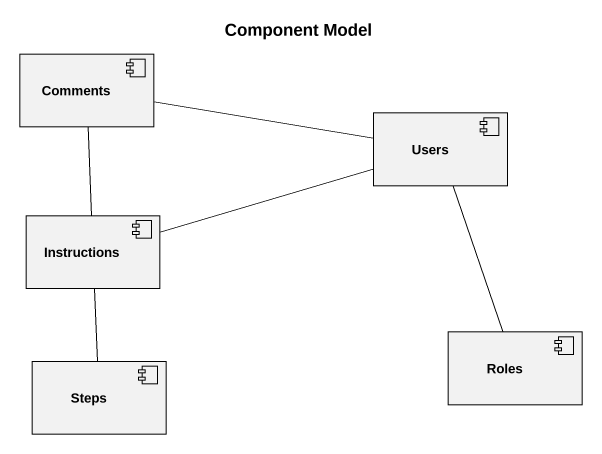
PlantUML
@startuml
title Component Model
component Comments
component Users
component Instructions
component Steps
component Roles
Comments -right- Users
Comments -- Instructions
Instructions -right- Users
Steps -up- Instructions
Roles -up- Users
@enduml
